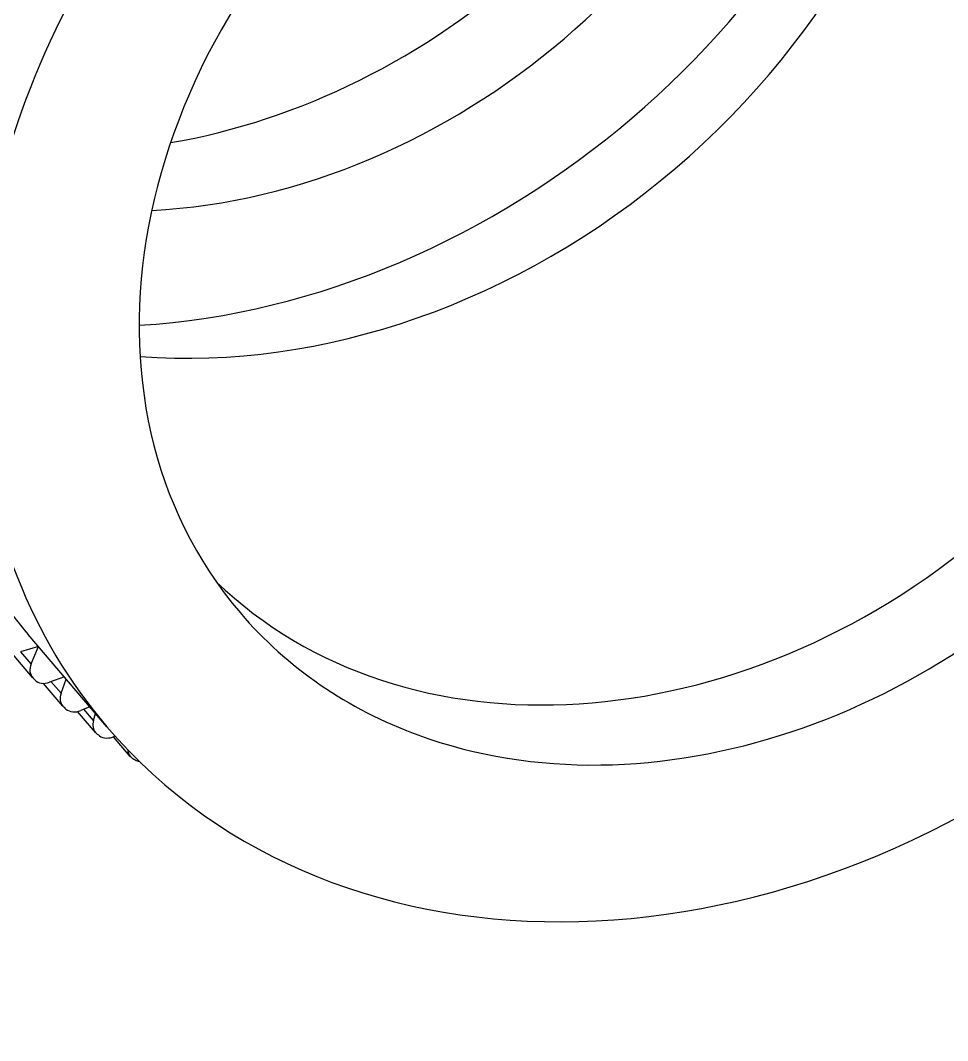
# Model space of a CAD drawing. Extents: x 741 to 1339, y 725 to 848.
# Drawn here: x 1106.45549 to 1106.46447, y 787.11082 to 787.12071 of the extents above; entities that cross this region are included whole.
import ezdxf

# ---------------------------------------------------------------- set-up
doc = ezdxf.new("R2010")
doc.units = 0
doc.header["$MEASUREMENT"] = 0
doc.linetypes.add('CONTINU', pattern=[0])
for name, color, linetype in [('Lay Out', 31, 'CONTINUOUS'), ('PAREDES', 7, 'CONTINUOUS'), ('PENA-008', 8, 'CONTINUOUS')]:
    doc.layers.add(name, color=color, linetype=linetype)

# ---------------------------------------------------------------- blocks, each defined once
blk = doc.blocks.new('A$C12870BC7')
at = {"layer": 'Lay Out', "linetype": 'CONTINU', "ltscale": 0.6}
for p, q in [((1.04808364951441, 1.472209707134809), (1.048084381923786, 1.472541122359573)), ((1.048320156696036, 1.471377812196735), (1.048322781162824, 1.472553695386452)), ((1.048324734254379, 1.472400743903492), (1.048156127521679, 1.472475449655732)), ((1.048160521977707, 1.472320056808186), (1.04816085766538, 1.472473374496005)), ((1.048160521977707, 1.472320056808186), (1.048324734254379, 1.472400743903492)), ((1.04812597667069, 1.471807248204342), (1.048126648045923, 1.472098380915597)), ((1.048321560480645, 1.47201342143255), (1.048177611528899, 1.472067863859976)), ((1.048194273841318, 1.471912959285348), (1.048194609528991, 1.472061394244221)), ((1.048194273841318, 1.471912959285348), (1.048321499446502, 1.471984857468598)), ((1.048200133115984, 1.471407718911379), (1.048200712940115, 1.4716751703874)), ((1.048320706002983, 1.471633911328055), (1.048231291029879, 1.471662231155662)), ((1.048260190681617, 1.471508425195154), (1.048260526369177, 1.471652953970917)), ((1.048260190681617, 1.471508425195154), (1.048320522900667, 1.471547487026484)), ((1.048305752645774, 1.471012828210789), (1.048306301952721, 1.471263312203902))]:
    blk.add_line(p, q, dxfattribs=at)
for centre, radius, start, end in [((1.151145028190626, 3.019458048536237), 1.466147559632665, 260.8806133861786, 279.1194392848835), ((1.150884952043725, -152.0122262495063), 153.508512631862, 90.01741581812536, 90.08119482226273), ((1.150787663670144, -139.2092423055365), 140.7010131401963, 90.01890191929488, 90.0882692912573)]:
    blk.add_arc(centre, radius, start, end, dxfattribs=at)
for centre, major_axis, ratio, start_param, end_param in [((1.056035692334262, 1.478415167306522), (0.007849841200368564, -1.745575585321846e-05), 0.8089340818482185, 6.283098220825195, 9.424691200256348), ((1.056035692334262, 1.478415167306522), (0.007699819354609102, -1.708955118496912e-05), 0.8089340707589203, 0.07397518306970596, 3.061085939407349), ((1.056030443400687, 1.476063645063434), (0.007699819354609102, -1.708955118496912e-05), 0.8089340707589203, 0.9991498589515686, 2.83446192741394), ((1.056026537217576, 1.474300003381288), (0.007699819354609102, -1.708955118496912e-05), 0.8089340707589203, 0.9991498589515686, 2.83446192741394), ((1.056022600517394, 1.472536361698914), (0.007699819354609102, -1.708955118496912e-05), 0.8089340707589203, 0.9991498589515686, 3.102003335952759), ((1.056020006567678, 1.471360478509197), (0.007699819354609102, -1.708955118496912e-05), 0.8089340707589203, 0.9991498589515686, 3.14150857925415), ((1.056020006567678, 1.471360478509197), (0.005999897284596, -1.330543627972596e-05), 0.8089340527852378, 6.283065795898438, 9.424657821655273), ((1.056037401289359, 1.479179436449087), (-0.005999897284596, 1.330543627972596e-05), 0.8089340527852378, 0.9364060759544373, 1.607353448867798), ((1.056035692334262, 1.478415167306522), (0.005999897284596, -1.330543627972596e-05), 0.8089340527852378, 3.955039501190186, 5.469627857208252), ((1.056035692334262, 1.478415167306522), (0.007249875885553501, -1.611300540297089e-05), 0.8089340473043508, 3.963488340377808, 5.461318016052246), ((1.056033067867475, 1.477239406185092), (0.006593392983605314, -1.464818672997353e-05), 0.8089340630444736, 3.822004795074463, 5.602661609649658), ((1.056022600517394, 1.472536361698914), (0.007699819354609102, -1.708955118496912e-05), 0.8089340707589203, 3.102003335952759, 3.141590118408203), ((1.048243619920413, 1.472209340930178), (0.000159970405913555, -3.662046682493362e-07), 0.8089340472728174, 2.118919849395752, 3.196246862411499), ((1.048243619920413, 1.472209340930178), (0.000159970405913555, -3.662046682493362e-07), 0.8089340472728174, 3.141592741012573, 3.196246862411499), ((1.056022600517394, 1.472536361698914), (0.00794981507480062, -1.769989229871801e-05), 0.8089341051817623, 3.196246862411499, 3.200102090835571), ((1.048245267841367, 1.472185171422026), (0.000159970405913555, -3.662046682493362e-07), 0.8089340472728174, 3.200102090835571, 4.277429103851318), ((1.04828597759365, 1.471806881999711), (0.000159970405913555, -3.662046682493362e-07), 0.8089340472728174, 2.18303394317627, 3.141497850418091), ((1.04828597759365, 1.471806881999711), (0.000159970405913555, -3.662046682493362e-07), 0.8089340472728174, 3.141497850418091, 3.260360956192017), ((1.056022600517394, 1.472536361698914), (0.00794981507480062, -1.769989229871801e-05), 0.8089341051817623, 3.260360956192017, 3.264216184616089), ((1.048289548089201, 1.47178271249156), (0.000159970405913555, -3.662046682493362e-07), 0.8089340472728174, 3.264216184616089, 4.341543197631836), ((1.056021685005817, 1.472124869720048), (-0.005999897284596, 1.330543627972596e-05), 0.8089340527852378, 0.07875405997037888, 3.062925577163696), ((1.048360134038944, 1.471407352706748), (0.000159970405913555, -3.662046682493362e-07), 0.8089340472728174, 2.247148036956787, 3.141592264175415), ((1.048360134038944, 1.471407352706748), (0.000159970405913555, -3.662046682493362e-07), 0.8089340472728174, 3.141592264175415, 3.324475049972534), ((1.056022600517394, 1.472536361698914), (0.00794981507480062, -1.769989229871801e-05), 0.8089341051817623, 3.324475049972534, 3.328330516815186), ((1.048365596591907, 1.471383427334942), (0.000159970405913555, -3.662046682493362e-07), 0.8089340472728174, 3.328330516815186, 4.405657291412354), ((1.056020006567678, 1.471360478509197), (0.007699819354609102, -1.708955118496912e-05), 0.8089340707589203, 3.14150857925415, 6.283101081848145), ((1.056020006567678, 1.471360478509197), (0.005999897284596, -1.330543627972596e-05), 0.8089340527852378, 3.141473054885864, 3.5699462890625), ((1.056020006567678, 1.471360478509197), (0.005999897284596, -1.330543627972596e-05), 0.8089340527852378, 3.5699462890625, 6.283065795898438), ((1.048465753568735, 1.471012462006158), (0.000159970405913555, -3.662046682493362e-07), 0.8089340472728174, 2.605997085571289, 3.141592741012573), ((1.048465753568735, 1.471012462006158), (0.000159970405913555, -3.662046682493362e-07), 0.8089340472728174, 3.141592741012573, 3.388589143753052), ((1.056022600517394, 1.472536361698914), (0.00794981507480062, -1.769989229871801e-05), 0.8089341051817623, 3.388589143753052, 3.392444610595703), ((1.04847310817911, 1.470988902838982), (0.000159970405913555, -3.662046682493362e-07), 0.8089340472728174, 3.392444610595703, 3.732390165328979)]:
    blk.add_ellipse(centre, major_axis=major_axis, ratio=ratio, start_param=start_param, end_param=end_param, dxfattribs=at)
blk = doc.blocks.new('Layout')
at = {"layer": 'PENA-008', "color": 7, "ltscale": 0.2, "rotation": 40.58562502596172}
blk.add_blockref('A$C12870BC7', (1160.880169095587, 500.5578882438629), dxfattribs=at)

msp = doc.modelspace()

# ---------------------------------------------------------------- block references
at = {"layer": 'PAREDES', "color": 7, "lineweight": 0}
msp.add_blockref('Layout', (-54.26272107964405, 284.7565376754262), dxfattribs=at)

doc.saveas('drawing.dxf')
